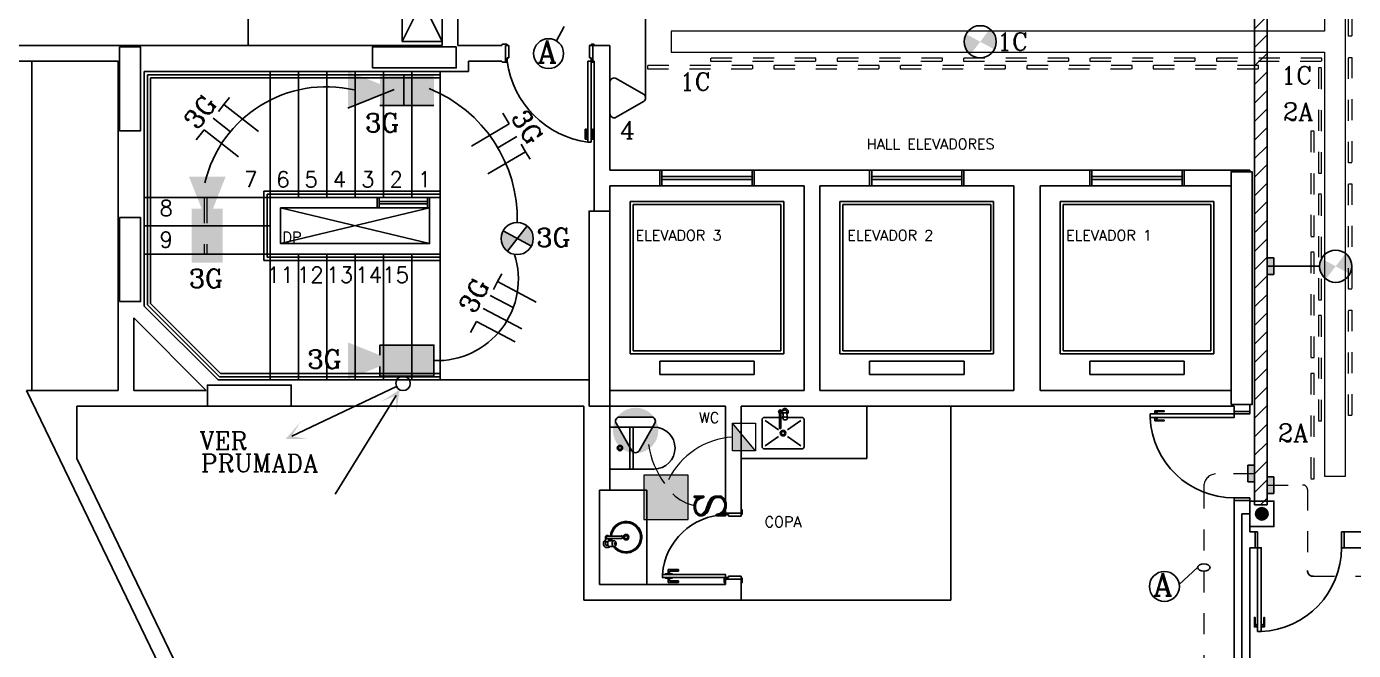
# Model space of a CAD drawing. Extents: x 544 to 914, y -40 to 56.
# Drawn here: x 550.81 to 557.14, y -7.54 to -4.57 of the extents above; entities that cross this region are included whole.
import ezdxf
from ezdxf.enums import TextEntityAlignment as Align
from ezdxf.lldxf.tags import DXFTag

# ---------------------------------------------------------------- set-up
doc = ezdxf.new("R2010")
doc.units = 0
doc.header["$LTSCALE"] = 0.5
doc.header["$MEASUREMENT"] = 0
for name, pattern in [('CONTINU', [0]), ('DASHDOT2', [0.5, 0.25, -0.125, 0, -0.125]), ('HIDDEN', [0.375, 0.25, -0.125])]:
    doc.linetypes.add(name, pattern=pattern)
doc.layers.get('0').update_dxf_attribs({"linetype": 'CONTINUOUS'})
for name, color, linetype in [('2', 1, 'CONTINUOUS'), ('3', 1, 'CONTINUOUS'), ('A-01', 1, 'CONTINUOUS'), ('A-02', 2, 'CONTINUOUS'), ('A-05', 5, 'CONTINUOUS'), ('ARQ_JANELAS2', 1, 'HIDDEN2'), ('ARQ_MARCOS', 2, 'CONTINUOUS'), ('ARQ_PORTAS', 2, 'CONTINUOUS'), ('COZINHA', 2, 'CONTINUOUS'), ('ELE-ELETROCALHA', 250, 'CONTINUOUS'), ('ELETRODUTO', 5, 'CONTINUOUS'), ('FIAÇÃO', 15, 'CONTINUOUS'), ('h2o_contador', 2, 'CONTINUOUS'), ('INTERRUPTOR', 3, 'CONTINUOUS'), ('JANELA', 1, 'CONTINUOUS'), ('LUMINO', 3, 'CONTINUOUS'), ('PORTA', 2, 'CONTINUOUS'), ('Proj', 1, 'HIDDEN'), ('REDE-ESTRUTURADA', 3, 'CONTINUOUS'), ('S4', 4, 'CONTINUOUS'), ('SAN', 2, 'CONTINUOUS'), ('SETAS', 1, 'CONTINUOUS'), ('TEXTO', 7, 'CONTINUOUS'), ('TEXTO - TOMADAS', 250, 'CONTINUOUS'), ('TOMADAS', 3, 'CONTINUOUS'), ('TUBULACAO', 5, 'CONTINUOUS'), ('Título', 3, 'CONTINUOUS')]:
    doc.layers.add(name, color=color, linetype=linetype)
doc.layers.add('ARQ-HAC', color=8, linetype='CONTINUOUS', lineweight=9)
doc.layers.add('Luminotécnico', color=142, linetype='CONTINUOUS', lineweight=0)
doc.styles.add('r80', font='romans.shx', dxfattribs={"height": 0.175})
doc.styles.add('ROMANC', font='romanc.shx')
doc.styles.add('T20', font='simplex.shx', dxfattribs={"height": 0.1})
tags = doc.linetypes.add('HIDDEN2', pattern=[0.1875, 0.125, -0.0625]).pattern_tags.tags
tags[6:7] = [DXFTag(74, 4), DXFTag(75, 0), DXFTag(340, '0'), DXFTag(46, 1.0), DXFTag(50, 0.0), DXFTag(44, 0.0), DXFTag(45, 0.0)]
tags[4:5] = [DXFTag(74, 4), DXFTag(75, 0), DXFTag(340, '0'), DXFTag(46, 1.0), DXFTag(50, 0.0), DXFTag(44, 0.0), DXFTag(45, 0.0)]

# ---------------------------------------------------------------- blocks, each defined once
blk = doc.blocks.new('A')
at = {"layer": 'TOMADAS'}
blk.add_hatch(color=256, dxfattribs=at).paths.add_polyline_path([(1807.0593, -85.114, 1), (1806.9999, -85.114, 1)])
blk.add_lwpolyline([(1806.9719, -85.1745), (1807.0873, -85.1745), (1807.0873, -85.0534), (1806.9719, -85.0534)], close=True, dxfattribs=at)
blk.add_circle((1807.0296, -85.114), 0.0297, dxfattribs=at)
blk = doc.blocks.new('T')
at = {"layer": 'TOMADAS'}
for p, q in [((-55.6492, 372.2054), (-55.6492, 372.0316)), ((-55.465, 372.138), (-55.6155, 372.2249)), ((-55.6155, 372.0122), (-55.465, 372.0991))]:
    blk.add_line(p, q, dxfattribs=at)
for centre, start, end in [((-55.6267, 372.2054), 60, 180), ((-55.4762, 372.1185), 300, 60), ((-55.6267, 372.0316), 180, 300)]:
    blk.add_arc(centre, 0.0225, start, end, dxfattribs=at)

msp = doc.modelspace()

# ---------------------------------------------------------------- hatches: boundary and pattern name
at = {"layer": 'ELE-ELETROCALHA', "ltscale": 0.06}
h = msp.add_hatch(dxfattribs=at)
h.set_pattern_fill('ANSI31', color=256, scale=0.5, style=0)
h.set_pattern_definition([(45, (-911.96701, 133.78069), (-0.0441941738, 0.0441941738), [])])
h.paths.add_polyline_path([(556.7237, -4.126), (556.6635, -4.126), (556.6635, -6.8471), (556.7237, -6.8471)])
at = {"layer": 'ELETRODUTO', "linetype": 'DASHDOT2', "ltscale": 0.06}
for points in [[(556.7237, -5.7489), (556.7555, -5.7489), (556.7555, -5.6694), (556.7237, -5.6694)], [(556.6326, -6.7375), (556.6644, -6.7375), (556.6644, -6.6581), (556.6326, -6.6581)], [(556.7237, -6.792), (556.7555, -6.792), (556.7555, -6.7126), (556.7237, -6.7126)]]:
    msp.add_hatch(color=256, dxfattribs=at).paths.add_polyline_path(points)
at = {"layer": 'LUMINO'}
h = msp.add_hatch(color=256, dxfattribs=at)
h.paths.add_polyline_path([(555.4025, -4.5778), (555.356, -4.6386), (555.4233, -4.6751, 0.124965), (555.4325, -4.6386, 0.233353)])
h.paths.add_polyline_path([(555.3094, -4.6994), (555.356, -4.6386), (555.2887, -4.6021, 0.124965), (555.2794, -4.6386, 0.233353)])
for points in [[(552.3415, -4.7794), (552.5619, -4.867), (552.3415, -4.9546)], [(552.4945, -4.8402), (552.4945, -4.7933), (552.7519, -4.7933), (552.7519, -4.9419), (552.4945, -4.9419), (552.4945, -4.8938), (552.5619, -4.867)], [(551.7589, -5.2817), (551.6714, -5.5021), (551.5838, -5.2817)], [(551.6981, -5.4347), (551.7451, -5.4347), (551.7451, -5.6921), (551.5965, -5.6921), (551.5965, -5.4347), (551.6446, -5.4347), (551.6714, -5.5021)], [(552.3415, -6.2471), (552.5619, -6.1595), (552.3415, -6.072)], [(552.4945, -6.1863), (552.4945, -6.2333), (552.7519, -6.2333), (552.7519, -6.0847), (552.4945, -6.0847), (552.4945, -6.1328), (552.5619, -6.1595)]]:
    msp.add_hatch(color=256, dxfattribs=at).paths.add_polyline_path(points)
h = msp.add_hatch(color=256, dxfattribs=at)
h.paths.add_polyline_path([(553.1955, -5.5161), (553.1489, -5.5769), (553.2162, -5.6134, 0.124965), (553.2255, -5.5769, 0.233353)])
h.paths.add_polyline_path([(553.1023, -5.6376), (553.1489, -5.5769), (553.0816, -5.5403, 0.124965), (553.0723, -5.5769, 0.233353)])
h = msp.add_hatch(color=256, dxfattribs=at)
h.paths.add_polyline_path([(557.0973, -5.6484), (557.0507, -5.7092), (557.118, -5.7457, 0.124965), (557.1273, -5.7092, 0.233353)])
h.paths.add_polyline_path([(557.0041, -5.7699), (557.0507, -5.7092), (556.9834, -5.6726, 0.124965), (556.9741, -5.7092, 0.233353)])
at = {"layer": 'Luminotécnico', "linetype": 'CONTINU'}
h = msp.add_hatch(color=3, dxfattribs=at)
h.paths.add_polyline_path([(553.6052, -6.4917, 1), (553.8217, -6.4917, 1)])
h.paths.add_polyline_path([(553.7881, -6.428, -0.57735), (553.8051, -6.4573), (553.7295, -6.5882, -0.57735), (553.6956, -6.5882), (553.6201, -6.4573, -0.57735), (553.637, -6.428)], flags=16)
at = {"layer": 'Luminotécnico'}
for points in [[(554.1745, -6.4574), (554.1745, -6.5889), (554.2846, -6.5889)], [(553.7522, -6.7046), (553.7522, -6.9166), (553.9642, -6.9166), (553.9642, -6.7046)]]:
    msp.add_hatch(color=3, dxfattribs=at).paths.add_polyline_path(points)

# ---------------------------------------------------------------- linework, layer by layer
at = {"layer": '2', "color": 6}
for points in [[(551.2536, -5.0633), (551.3536, -5.0633), (551.3536, -4.6633), (551.2536, -4.6633), (551.2536, -5.0633)], [(552.4586, -4.7633), (552.8586, -4.7633), (552.8586, -4.6633), (552.4586, -4.6633), (552.4586, -4.7633)], [(556.5524, -6.3683), (556.6524, -6.3683), (556.6524, -5.2583), (556.5524, -5.2583), (556.5524, -6.3683)], [(551.2536, -5.8773), (551.3536, -5.8773), (551.3536, -5.4773), (551.2536, -5.4773), (551.2536, -5.8773)], [(553.4911, -6.3758), (553.5911, -6.3758), (553.5911, -5.4458), (553.4911, -5.4458), (553.4911, -6.3758)], [(551.6716, -6.3758), (552.0716, -6.3758), (552.0716, -6.2758), (551.6716, -6.2758), (551.6716, -6.3758)]]:
    msp.add_lwpolyline(points, dxfattribs=at)
at = {"layer": '3', "color": 6}
for p, q in [((552.0211, -5.6008), (552.7311, -5.4308)), ((552.7311, -5.6008), (552.0211, -5.4308)), ((552.0211, -5.6008), (552.7311, -5.4308)), ((552.7311, -5.6008), (552.0211, -5.4308)), ((552.0211, -5.6008), (552.7311, -5.4308)), ((552.7311, -5.6008), (552.0211, -5.4308)), ((552.0211, -5.6008), (552.7311, -5.4308)), ((552.7311, -5.6008), (552.0211, -5.4308)), ((552.0211, -5.6008), (552.7311, -5.4308)), ((552.7311, -5.6008), (552.0211, -5.4308)), ((552.0211, -5.6008), (552.7311, -5.4308)), ((552.7311, -5.6008), (552.0211, -5.4308)), ((552.0211, -5.6008), (552.7311, -5.4308)), ((552.7311, -5.6008), (552.0211, -5.4308)), ((552.0211, -5.6008), (552.7311, -5.4308)), ((552.7311, -5.6008), (552.0211, -5.4308)), ((552.0211, -5.6008), (552.7311, -5.4308)), ((552.7311, -5.6008), (552.0211, -5.4308)), ((552.0211, -5.6008), (552.7311, -5.4308)), ((552.7311, -5.6008), (552.0211, -5.4308)), ((552.0211, -5.6008), (552.7311, -5.4308)), ((552.7311, -5.6008), (552.0211, -5.4308)), ((552.0211, -5.6008), (552.7311, -5.4308)), ((552.7311, -5.6008), (552.0211, -5.4308))]:
    msp.add_line(p, q, dxfattribs=at)
at = {"layer": 'A-01', "color": 9}
for p, q in [((551.8661, -3.0758), (551.8661, -4.6558)), ((552.0211, -5.6008), (552.7311, -5.4308)), ((552.7311, -5.6008), (552.0211, -5.4308)), ((552.7311, -5.6008), (552.0211, -5.4308)), ((552.0211, -5.6008), (552.7311, -5.4308)), ((552.0211, -5.6008), (552.7311, -5.4308)), ((552.7311, -5.6008), (552.0211, -5.4308)), ((552.7311, -5.6008), (552.0211, -5.4308)), ((552.0211, -5.6008), (552.7311, -5.4308)), ((552.0211, -5.6008), (552.7311, -5.4308)), ((552.7311, -5.6008), (552.0211, -5.4308)), ((552.7311, -5.6008), (552.0211, -5.4308)), ((552.0211, -5.6008), (552.7311, -5.4308)), ((552.0211, -5.6008), (552.7311, -5.4308)), ((552.7311, -5.6008), (552.0211, -5.4308)), ((552.7311, -5.6008), (552.0211, -5.4308)), ((552.0211, -5.6008), (552.7311, -5.4308)), ((552.0211, -5.6008), (552.7311, -5.4308)), ((552.7311, -5.6008), (552.0211, -5.4308)), ((552.7311, -5.6008), (552.0211, -5.4308)), ((552.0211, -5.6008), (552.7311, -5.4308)), ((552.0211, -5.6008), (552.7311, -5.4308)), ((552.7311, -5.6008), (552.0211, -5.4308)), ((552.7311, -5.6008), (552.0211, -5.4308)), ((552.0211, -5.6008), (552.7311, -5.4308)), ((552.0211, -5.6008), (552.7311, -5.4308)), ((552.7311, -5.6008), (552.0211, -5.4308)), ((552.7311, -5.6008), (552.0211, -5.4308)), ((552.0211, -5.6008), (552.7311, -5.4308)), ((552.0211, -5.6008), (552.7311, -5.4308)), ((552.7311, -5.6008), (552.0211, -5.4308)), ((552.7311, -5.6008), (552.0211, -5.4308)), ((552.0211, -5.6008), (552.7311, -5.4308)), ((552.0211, -5.6008), (552.7311, -5.4308)), ((552.7311, -5.6008), (552.0211, -5.4308)), ((552.7311, -5.6008), (552.0211, -5.4308)), ((552.0211, -5.6008), (552.7311, -5.4308)), ((551.9711, -5.6508), (551.3711, -5.6508)), ((551.9711, -6.2508), (551.9711, -5.6508)), ((552.1061, -6.2508), (552.1061, -5.6508)), ((552.2411, -6.2508), (552.2411, -5.6508)), ((552.3761, -6.2508), (552.3761, -5.6508)), ((552.5111, -6.2508), (552.5111, -5.6508)), ((552.6461, -6.2508), (552.6461, -5.6508)), ((552.7811, -6.2508), (552.7811, -5.6508)), ((555.2161, -7.3008), (555.2161, -6.3758)), ((554.2161, -7.3008), (555.2161, -7.3008))]:
    msp.add_line(p, q, dxfattribs=at)
at = {"layer": 'A-02', "color": 9}
for p, q in [((550.8347, -6.3008), (550.8347, -4.7308)), ((551.3861, -4.7958), (551.3861, -5.7557)), ((551.3861, -4.7958), (552.7811, -4.7958)), ((551.9711, -4.7808), (551.9711, -5.3808)), ((552.1061, -4.7808), (552.1061, -5.3808)), ((552.2411, -4.7808), (552.2411, -5.3808)), ((552.3761, -4.7808), (552.3761, -5.3808)), ((552.5111, -4.7808), (552.5111, -5.3808)), ((552.6461, -4.7808), (552.6461, -5.3808)), ((552.7811, -4.7808), (552.7811, -5.3808)), ((551.4011, -4.8108), (551.4011, -5.7489)), ((551.4011, -4.8108), (552.7811, -4.8108)), ((551.9411, -5.5034), (551.9411, -5.3508)), ((551.9411, -5.3508), (552.7811, -5.3508)), ((551.9561, -5.4966), (551.9561, -5.3658)), ((551.9561, -5.3658), (552.7811, -5.3658)), ((551.9711, -5.3808), (551.3711, -5.3808)), ((552.0211, -5.6008), (552.7311, -5.4308)), ((552.7311, -5.6008), (552.0211, -5.4308)), ((552.7311, -5.6008), (552.0211, -5.4308)), ((552.0211, -5.6008), (552.7311, -5.4308)), ((553.6874, -5.4008), (554.4199, -5.4008)), ((553.6874, -6.1263), (553.6874, -5.4008)), ((553.7012, -5.4147), (554.406, -5.4147)), ((553.7012, -6.1125), (553.7012, -5.4147)), ((554.406, -6.1125), (554.406, -5.4147)), ((554.4199, -6.1263), (554.4199, -5.4008)), ((554.6874, -5.4008), (555.4199, -5.4008)), ((554.6874, -6.1263), (554.6874, -5.4008)), ((554.7012, -5.4147), (555.406, -5.4147)), ((554.7012, -6.1125), (554.7012, -5.4147)), ((555.406, -6.1125), (555.406, -5.4147)), ((555.4199, -6.1263), (555.4199, -5.4008)), ((555.7374, -5.4008), (556.4699, -5.4008)), ((555.7374, -6.1263), (555.7374, -5.4008)), ((555.7512, -5.4147), (556.456, -5.4147)), ((555.7512, -6.1125), (555.7512, -5.4147)), ((556.456, -6.1125), (556.456, -5.4147)), ((556.4699, -6.1263), (556.4699, -5.4008)), ((551.9411, -5.6808), (551.9411, -5.5034)), ((551.9561, -5.6658), (551.9561, -5.4966)), ((551.9711, -5.5158), (551.3711, -5.5158)), ((552.7811, -5.6808), (551.9411, -5.6808)), ((552.7811, -5.6658), (551.9561, -5.6658)), ((551.3861, -5.7557), (551.3861, -5.8931)), ((551.4011, -5.7489), (551.4011, -5.8869)), ((551.3861, -5.8931), (551.7288, -6.2358)), ((551.4011, -5.8869), (551.735, -6.2208)), ((553.6874, -6.1263), (554.4199, -6.1263)), ((553.7012, -6.1125), (554.406, -6.1125)), ((554.6874, -6.1263), (555.4199, -6.1263)), ((554.7012, -6.1125), (555.406, -6.1125)), ((555.7374, -6.1263), (556.4699, -6.1263)), ((555.7512, -6.1125), (556.456, -6.1125)), ((553.8284, -6.161), (554.2789, -6.161)), ((553.8284, -6.161), (553.8284, -6.2258)), ((554.2789, -6.161), (554.2789, -6.2258)), ((554.8284, -6.161), (555.2789, -6.161)), ((554.8284, -6.161), (554.8284, -6.2258)), ((555.2789, -6.161), (555.2789, -6.2258)), ((555.8784, -6.161), (556.3289, -6.161)), ((555.8784, -6.161), (555.8784, -6.2258)), ((556.3289, -6.161), (556.3289, -6.2258)), ((551.7288, -6.2358), (552.7811, -6.2358)), ((551.735, -6.2208), (552.7811, -6.2208)), ((553.8284, -6.2258), (554.2789, -6.2258)), ((554.8284, -6.2258), (555.2789, -6.2258)), ((555.8784, -6.2258), (556.3289, -6.2258))]:
    msp.add_line(p, q, dxfattribs=at)
at = {"layer": 'A-05', "color": 4}
for p, q in [((552.7911, -3.8158), (552.7911, -4.6558)), ((552.8661, -3.8158), (552.8661, -4.6558)), ((550.0999, -4.6558), (552.7911, -4.6558)), ((553.0761, -4.6558), (552.8661, -4.6558)), ((553.0761, -4.6558), (552.8661, -4.6558)), ((553.0936, -4.7308), (553.0936, -4.6558)), ((553.4911, -4.6558), (553.5911, -4.6558)), ((553.5086, -4.7308), (553.5086, -4.6558)), ((553.5911, -5.2508), (553.5911, -4.6558)), ((550.0528, -4.7308), (551.2461, -4.7308)), ((551.2461, -4.7308), (551.2461, -6.3008)), ((552.9161, -4.7308), (553.0761, -4.7308)), ((552.9161, -4.7308), (552.9161, -4.7808)), ((553.5161, -4.7308), (553.4911, -4.7308)), ((553.5161, -5.4458), (553.5161, -4.7308)), ((551.3711, -4.7808), (552.9161, -4.7808)), ((551.3711, -4.7808), (551.3711, -5.8993)), ((553.5911, -5.2508), (553.8286, -5.2508)), ((553.8286, -5.3258), (553.8286, -5.2508)), ((554.2786, -5.3258), (554.2786, -5.2508)), ((554.2786, -5.2508), (554.8286, -5.2508)), ((554.8286, -5.3258), (554.8286, -5.2508)), ((555.2786, -5.3258), (555.2786, -5.2508)), ((555.2786, -5.2508), (555.8786, -5.2508)), ((555.8786, -5.3258), (555.8786, -5.2508)), ((556.3286, -5.3258), (556.3286, -5.2508)), ((556.3286, -5.2508), (556.6411, -5.2508)), ((556.6411, -5.2508), (556.6411, -5.2583)), ((553.5911, -5.3258), (553.8286, -5.3258)), ((553.5911, -6.3008), (553.5911, -5.3258)), ((554.2786, -5.3258), (554.5161, -5.3258)), ((554.5161, -5.3258), (554.5161, -6.3008)), ((554.5911, -5.3258), (554.8286, -5.3258)), ((554.5911, -6.3008), (554.5911, -5.3258)), ((555.2786, -5.3258), (555.5161, -5.3258)), ((555.5161, -5.3258), (555.5161, -6.3008)), ((555.6411, -5.3258), (555.8786, -5.3258)), ((555.6411, -6.3008), (555.6411, -5.3258)), ((556.3286, -5.3258), (556.5524, -5.3258)), ((551.3711, -5.8993), (551.7226, -6.2508)), ((551.3211, -5.9554), (551.6665, -6.3008)), ((551.3211, -5.9554), (551.3211, -6.3008)), ((551.7226, -6.2508), (553.4911, -6.2508)), ((551.4666, -7.6633), (550.8097, -6.3008)), ((550.8097, -6.3008), (551.2461, -6.3008)), ((551.3211, -6.3008), (551.6665, -6.3008)), ((553.5911, -6.3008), (554.5161, -6.3008)), ((554.5911, -6.3008), (555.5161, -6.3008)), ((555.6411, -6.3008), (556.5524, -6.3008)), ((551.0496, -6.3758), (551.0496, -6.6258)), ((551.0496, -6.3758), (553.4661, -6.3758)), ((553.4661, -7.3008), (553.4661, -6.3758)), ((553.5911, -6.3758), (554.1411, -6.3758)), ((553.5911, -6.7758), (553.5911, -6.3758)), ((554.1411, -6.8858), (554.1411, -6.3758)), ((554.2161, -6.8858), (554.2161, -6.3758)), ((554.2161, -6.3758), (556.5661, -6.3758)), ((556.5661, -6.4008), (556.5661, -6.3758)), ((556.6411, -6.3683), (556.6411, -6.4008)), ((556.5661, -6.4008), (556.6411, -6.4008)), ((551.5341, -7.6307), (551.0496, -6.6258)), ((553.5911, -6.7758), (553.5411, -6.7758)), ((553.5411, -6.7758), (553.5411, -7.2258)), ((556.5661, -6.8258), (556.6411, -6.8258)), ((556.5661, -8.9508), (556.5661, -6.8258)), ((556.6411, -6.8258), (556.6411, -6.9758)), ((554.1411, -6.8858), (554.2161, -6.8858)), ((556.6661, -6.9758), (556.6411, -6.9758)), ((556.6661, -7.0508), (556.6661, -6.9758)), ((557.3911, -6.9758), (557.0911, -6.9758)), ((557.0911, -7.0508), (557.0911, -6.9758)), ((556.6661, -7.0508), (556.6411, -7.0508)), ((556.6411, -8.9508), (556.6411, -7.0508)), ((558.3911, -7.0508), (557.0911, -7.0508)), ((554.1411, -7.2008), (554.2161, -7.2008)), ((554.1411, -7.2258), (554.1411, -7.2008)), ((554.2161, -7.3008), (554.2161, -7.2008)), ((553.5411, -7.2258), (554.1411, -7.2258)), ((553.4661, -7.3008), (554.2161, -7.3008))]:
    msp.add_line(p, q, dxfattribs=at)
for points in [[(551.9711, -5.3808), (552.7811, -5.3808), (552.7811, -5.6508), (551.9711, -5.6508)], [(552.0211, -5.4308), (552.7311, -5.4308), (552.7311, -5.6008), (552.0211, -5.6008)]]:
    msp.add_lwpolyline(points, close=True, dxfattribs=at)
at = {"layer": 'ARQ-HAC', "linetype": 'HIDDEN'}
for p, q in [((551.6564, -5.3783), (551.6564, -5.6483)), ((551.6689, -5.3783), (551.6689, -5.6483)), ((551.6689, -5.3783), (551.6689, -5.6483))]:
    msp.add_line(p, q, dxfattribs=at)
at = {"layer": 'ARQ_JANELAS2', "ltscale": 0.05}
for p, q in [((552.4811, -5.3808), (552.4811, -5.4308)), ((552.4911, -5.4308), (552.4911, -5.3808)), ((552.7211, -5.4008), (552.4911, -5.4008)), ((552.7211, -5.4108), (552.4911, -5.4108)), ((552.7211, -5.4308), (552.7211, -5.3808)), ((552.7311, -5.4308), (552.7311, -5.3808))]:
    msp.add_line(p, q, dxfattribs=at)
at = {"layer": 'ARQ_MARCOS'}
for p, q in [((556.5661, -6.4008), (556.5661, -6.4133)), ((556.5661, -6.4133), (556.6411, -6.4133)), ((556.6411, -6.4133), (556.6411, -6.4008)), ((556.5661, -6.8133), (556.6411, -6.8133)), ((556.5661, -6.8258), (556.5661, -6.8133)), ((556.6411, -6.8133), (556.6411, -6.8258)), ((556.6786, -6.9758), (556.6661, -6.9758)), ((556.6786, -7.0508), (556.6786, -6.9758)), ((557.0786, -6.9758), (557.0911, -6.9758)), ((557.0786, -7.0508), (557.0786, -6.9758)), ((556.6661, -7.0508), (556.6786, -7.0508)), ((557.0911, -7.0508), (557.0786, -7.0508))]:
    msp.add_line(p, q, dxfattribs=at)
at = {"layer": 'ARQ_PORTAS', "color": 9}
for points in [[(556.1661, -6.4133), (556.1661, -6.4308), (556.5661, -6.4308), (556.5661, -6.4133)], [(556.6786, -7.4508), (556.6961, -7.4508), (556.6961, -7.0508), (556.6786, -7.0508)]]:
    msp.add_lwpolyline(points, close=True, dxfattribs=at)
for points in [[(556.2024, -6.4133), (556.2024, -6.4118), (556.1986, -6.4118), (556.1986, -6.4008), (556.2336, -6.4008), (556.2336, -6.3983), (556.1886, -6.3983), (556.1886, -6.4118), (556.1849, -6.4118), (556.1849, -6.4133)], [(556.2024, -6.4308), (556.2024, -6.4323), (556.1986, -6.4323), (556.1986, -6.4433), (556.2336, -6.4433), (556.2336, -6.4458), (556.1886, -6.4458), (556.1886, -6.4323), (556.1849, -6.4323), (556.1849, -6.4308)], [(556.1986, -6.4008), (556.1886, -6.4008)], [(556.1986, -6.4118), (556.1886, -6.4118)], [(556.1986, -6.4323), (556.1886, -6.4323)], [(556.1986, -6.4433), (556.1886, -6.4433)], [(556.6786, -7.4145), (556.6771, -7.4145), (556.6771, -7.4183), (556.6661, -7.4183), (556.6661, -7.3833), (556.6636, -7.3833), (556.6636, -7.4283), (556.6771, -7.4283), (556.6771, -7.432), (556.6786, -7.432)], [(556.6961, -7.4145), (556.6976, -7.4145), (556.6976, -7.4183), (556.7086, -7.4183), (556.7086, -7.3833), (556.7111, -7.3833), (556.7111, -7.4283), (556.6976, -7.4283), (556.6976, -7.432), (556.6961, -7.432)], [(556.6661, -7.4183), (556.6661, -7.4283)], [(556.6771, -7.4183), (556.6771, -7.4283)], [(556.6976, -7.4183), (556.6976, -7.4283)], [(556.7086, -7.4183), (556.7086, -7.4283)]]:
    msp.add_lwpolyline(points, dxfattribs=at)
for centre, start, end in [((556.5664, -6.4126), 182.60416, 269.95817), ((556.6779, -7.0505), 272.60416, 359.95817)]:
    msp.add_arc(centre, 0.4007, start, end, dxfattribs=at)
at = {"layer": 'COZINHA', "color": 9}
for p, q in [((554.2161, -6.3758), (554.2161, -6.6258)), ((554.8161, -6.3758), (554.2161, -6.3758)), ((554.8161, -6.6258), (554.8161, -6.3758)), ((554.3161, -6.4799), (554.3161, -6.4399)), ((554.4004, -6.4299), (554.3261, -6.4299)), ((554.3311, -6.4449), (554.3948, -6.4884)), ((554.4, -6.4745), (554.4, -6.4017)), ((554.4157, -6.4299), (554.4047, -6.4299)), ((554.4051, -6.4745), (554.4051, -6.4017)), ((554.4193, -6.3972), (554.4084, -6.3972)), ((554.4147, -6.4057), (554.4088, -6.4057)), ((554.4153, -6.4346), (554.4174, -6.411)), ((554.4259, -6.3937), (554.4259, -6.3937)), ((554.4331, -6.4054), (554.4331, -6.4091)), ((554.4366, -6.4346), (554.4344, -6.411)), ((554.5061, -6.4299), (554.4361, -6.4299)), ((554.5011, -6.4449), (554.4375, -6.4884)), ((554.5161, -6.4799), (554.5161, -6.4399)), ((554.3161, -6.5699), (554.3161, -6.4799)), ((554.4, -6.4801), (554.4, -6.4745)), ((554.4051, -6.4801), (554.4051, -6.4745)), ((554.5161, -6.5699), (554.5161, -6.4799)), ((554.3948, -6.5214), (554.3311, -6.5649)), ((554.4375, -6.5214), (554.5011, -6.5649)), ((554.2161, -6.6258), (554.8161, -6.6258)), ((554.5061, -6.5799), (554.3261, -6.5799))]:
    msp.add_line(p, q, dxfattribs=at)
msp.add_lwpolyline([(554.4366, -6.4346), (554.4358, -6.4372), (554.4334, -6.4397), (554.4302, -6.4413), (554.4259, -6.4418), (554.4217, -6.4413), (554.4184, -6.4397), (554.416, -6.4372), (554.4153, -6.4346), (554.416, -6.432), (554.4184, -6.4295), (554.4217, -6.4279), (554.4259, -6.4273), (554.4302, -6.4279), (554.4334, -6.4295), (554.4358, -6.432)], close=True, dxfattribs=at)
msp.add_lwpolyline([(554.4174, -6.411), (554.4179, -6.4097), (554.4199, -6.4082), (554.4225, -6.4074), (554.4259, -6.4071), (554.4294, -6.4074), (554.4319, -6.4082), (554.4339, -6.4097), (554.4344, -6.411)], dxfattribs=at)
for radius in [0.0133, 0.00813]:
    msp.add_circle((554.4161, -6.5049), radius, dxfattribs=at)
for centre, radius, start, end in [((554.4259, -6.4017), 0.0148, 306.17047, 162.25677), ((554.3261, -6.4399), 0.01, 90, 180), ((554.4025, -6.4017), 0.0074, 290.16101, 249.83899), ((554.4025, -6.4017), 0.00255, 0.00373, 179.99627), ((554.4259, -6.4017), 0.0148, 195.53733, 233.99874), ((554.4147, -6.4099), 0.00425, 12.82848, 90), ((554.4259, -6.4017), 0.00804, 332.73673, 145.73755), ((554.5061, -6.4399), 0.01, 0, 90), ((554.4025, -6.4801), 0.00376, 132.65589, 47.34411), ((554.4025, -6.4801), 0.00255, 179.99352, 0.00648), ((554.3261, -6.5699), 0.01, 180, 270), ((554.5061, -6.5699), 0.01, 270, 0)]:
    msp.add_arc(centre, radius, start, end, dxfattribs=at)
at = {"layer": 'ELE-ELETROCALHA', "ltscale": 0.06}
for p, q in [((556.7237, -2.2843), (556.7237, -6.8471)), ((556.6635, -4.126), (556.6635, -6.8471)), ((556.6635, -6.8471), (556.7237, -6.8471))]:
    msp.add_line(p, q, dxfattribs=at)
at = {"layer": 'ELE-ELETROCALHA', "color": 5, "linetype": 'CONTINU'}
for p, q in [((553.7611, -4.9062), (553.7611, -4.0977)), ((556.9741, -5.7092), (556.7237, -5.7092)), ((556.9165, -7.1588), (556.9165, -7.1641))]:
    msp.add_line(p, q, dxfattribs=at)
msp.add_arc((556.9425, -7.1609), 0.0263, 187.024, 275.00504, dxfattribs=at)
at = {"layer": 'ELETRODUTO', "linetype": 'DASHDOT2', "ltscale": 0.06}
for points in [[(556.7555, -5.6694), (556.7555, -5.7489), (556.7237, -5.7489), (556.7237, -5.6694)], [(556.6644, -6.6581), (556.6644, -6.7375), (556.6326, -6.7375), (556.6326, -6.6581)], [(556.7555, -6.7126), (556.7555, -6.792), (556.7237, -6.792), (556.7237, -6.7126)]]:
    msp.add_lwpolyline(points, close=True, dxfattribs=at)
at = {"layer": 'FIAÇÃO'}
for p, q in [((551.7767, -4.9043), (551.7507, -4.9376)), ((551.7246, -4.971), (551.7507, -4.9376)), ((551.9151, -5.0662), (551.7507, -4.9376)), ((553.0797, -4.9786), (553.1105, -5.0306)), ((551.6189, -5.1063), (551.6561, -5.0586)), ((551.8206, -5.1872), (551.6561, -5.0586)), ((551.7816, -5.0675), (551.6994, -5.0032)), ((552.9308, -5.1369), (553.1105, -5.0306)), ((553.0565, -5.1443), (553.1463, -5.0911)), ((553.0091, -5.2691), (553.1887, -5.1628)), ((553.1672, -5.1264), (553.1887, -5.1628)), ((553.2103, -5.1992), (553.1887, -5.1628)), ((553.075, -5.7444), (553.0552, -5.7818)), ((553.0353, -5.8191), (553.0552, -5.7818)), ((553.2395, -5.8798), (553.0552, -5.7818)), ((553.1299, -5.9062), (553.0201, -5.8478)), ((553.1714, -6.0079), (552.9871, -5.9099)), ((552.9257, -6.0253), (552.954, -5.9719)), ((553.1383, -6.07), (552.954, -5.9719))]:
    msp.add_line(p, q, dxfattribs=at)
at = {"layer": 'JANELA', "color": 9}
for p, q in [((553.8286, -5.2508), (553.8386, -5.2508)), ((553.8386, -5.2508), (553.8386, -5.3258)), ((553.8386, -5.2508), (554.2686, -5.2508)), ((553.8386, -5.2808), (554.2686, -5.2808)), ((553.8386, -5.2958), (554.2686, -5.2958)), ((554.2686, -5.2508), (554.2686, -5.3258)), ((554.2786, -5.2508), (554.2686, -5.2508)), ((554.8286, -5.2508), (554.8386, -5.2508)), ((554.8386, -5.2508), (554.8386, -5.3258)), ((554.8386, -5.2508), (555.2686, -5.2508)), ((554.8386, -5.2808), (555.2686, -5.2808)), ((554.8386, -5.2958), (555.2686, -5.2958)), ((555.2686, -5.2508), (555.2686, -5.3258)), ((555.2786, -5.2508), (555.2686, -5.2508)), ((555.8786, -5.2508), (555.8886, -5.2508)), ((555.8886, -5.2508), (555.8886, -5.3258)), ((555.8886, -5.2508), (556.3186, -5.2508)), ((555.8886, -5.2808), (556.3186, -5.2808)), ((555.8886, -5.2958), (556.3186, -5.2958)), ((556.3186, -5.2508), (556.3186, -5.3258)), ((556.3286, -5.2508), (556.3186, -5.2508)), ((553.8386, -5.3258), (553.8286, -5.3258)), ((553.8386, -5.3258), (554.2686, -5.3258)), ((554.2686, -5.3258), (554.2786, -5.3258)), ((554.8386, -5.3258), (554.8286, -5.3258)), ((554.8386, -5.3258), (555.2686, -5.3258)), ((555.2686, -5.3258), (555.2786, -5.3258)), ((555.8886, -5.3258), (555.8786, -5.3258)), ((555.8886, -5.3258), (556.3186, -5.3258)), ((556.3186, -5.3258), (556.3286, -5.3258))]:
    msp.add_line(p, q, dxfattribs=at)
at = {"layer": 'LUMINO'}
for p, q in [((552.6076, -4.7933), (552.6076, -4.9419)), ((552.6076, -4.7933), (552.6076, -4.9419)), ((552.5619, -4.867), (552.3415, -4.9546)), ((552.7519, -4.9419), (552.4945, -4.9419)), ((553.0816, -5.5403), (553.2162, -5.6134)), ((553.1955, -5.5161), (553.1023, -5.6376))]:
    msp.add_line(p, q, dxfattribs=at)
msp.add_lwpolyline([(552.4945, -6.1863), (552.4945, -6.2333), (552.7519, -6.2333), (552.7519, -6.0847), (552.4945, -6.0847), (552.4945, -6.1328)], dxfattribs=at)
for centre in [(555.356, -4.6386), (553.1489, -5.5769), (557.0507, -5.7092)]:
    msp.add_circle(centre, 0.0766, dxfattribs=at)
at = {"layer": 'Luminotécnico', "color": 3}
msp.add_line((554.2846, -6.5889), (554.1745, -6.4574), dxfattribs=at)
at = {"layer": 'Luminotécnico', "color": 3, "linetype": 'CONTINU', "ltscale": 0.05}
msp.add_lwpolyline([(553.8833, -4.588), (553.8833, -4.6884), (556.9975, -4.6884), (556.9975, -6.7101), (557.0979, -6.7101), (557.0979, 0.1972), (556.9975, 0.1972), (556.9975, -4.588)], close=True, dxfattribs=at)
at = {"layer": 'Luminotécnico', "color": 9, "linetype": 'HIDDEN', "ltscale": 0.05}
for points in [[(557.1122, -4.6126), (557.1122, -4.1103), (557.1273, -4.1103), (557.1273, -4.6126)], [(554.0708, -4.7317), (554.5731, -4.7317), (554.5731, -4.7166), (554.0708, -4.7166)], [(554.6736, -4.7317), (555.1758, -4.7317), (555.1758, -4.7166), (554.6736, -4.7166)], [(555.2763, -4.7317), (555.7786, -4.7317), (555.7786, -4.7166), (555.2763, -4.7166)], [(555.879, -4.7317), (556.3813, -4.7317), (556.3813, -4.7166), (555.879, -4.7166)], [(556.4818, -4.7317), (556.9841, -4.7317), (556.9841, -4.7166), (556.4818, -4.7166)], [(557.1122, -5.2153), (557.1122, -4.713), (557.1273, -4.713), (557.1273, -5.2153)], [(557.1122, -5.2153), (557.1122, -4.713), (557.1273, -4.713), (557.1273, -5.2153)], [(553.7695, -4.7671), (554.2717, -4.7671), (554.2717, -4.752), (553.7695, -4.752)], [(554.3722, -4.7671), (554.8745, -4.7671), (554.8745, -4.752), (554.3722, -4.752)], [(554.9749, -4.7671), (555.4772, -4.7671), (555.4772, -4.752), (554.9749, -4.752)], [(555.5777, -4.7671), (556.08, -4.7671), (556.08, -4.752), (555.5777, -4.752)], [(556.1804, -4.7671), (556.6827, -4.7671), (556.6827, -4.752), (556.1804, -4.752)], [(556.9832, -5.2655), (556.9832, -4.7632), (556.9681, -4.7632), (556.9681, -5.2655)], [(556.9478, -5.5669), (556.9478, -5.0646), (556.9327, -5.0646), (556.9327, -5.5669)], [(556.9832, -5.8683), (556.9832, -5.366), (556.9681, -5.366), (556.9681, -5.8683)], [(557.1122, -5.818), (557.1122, -5.3158), (557.1273, -5.3158), (557.1273, -5.818)], [(556.9478, -6.1445), (556.9478, -5.6422), (556.9327, -5.6422), (556.9327, -6.1445)], [(556.9832, -6.4459), (556.9832, -5.9436), (556.9681, -5.9436), (556.9681, -6.4459)], [(557.1122, -6.4208), (557.1122, -5.9185), (557.1273, -5.9185), (557.1273, -6.4208)], [(556.9478, -6.7221), (556.9478, -6.2199), (556.9327, -6.2199), (556.9327, -6.7221)]]:
    msp.add_lwpolyline(points, close=True, dxfattribs=at)
at = {"layer": 'Luminotécnico', "color": 3}
for points in [[(554.2846, -6.4574), (554.2846, -6.5889), (554.1745, -6.5889), (554.1745, -6.4574)], [(553.9642, -6.9166), (553.9642, -6.7046), (553.7522, -6.7046), (553.7522, -6.9166)]]:
    msp.add_lwpolyline(points, close=True, dxfattribs=at)
at = {"layer": 'Luminotécnico', "color": 5, "linetype": 'CONTINU'}
for centre, radius, start, end in [((554.1837, -6.4986), 0.4135, 188.43521, 216.58329), ((554.1989, -6.8886), 0.3663, 93.82196, 153.7906), ((554.0455, -6.6294), 0.2267, 226.78026, 257.20841)]:
    msp.add_arc(centre, radius, start, end, dxfattribs=at)
at = {"layer": 'PORTA', "color": 9}
for p, q in [((553.0761, -4.6558), (553.0761, -4.6533)), ((553.0761, -4.6558), (553.0761, -4.6558)), ((553.0786, -4.6508), (553.0986, -4.6508)), ((553.0936, -4.6558), (553.1086, -4.6558)), ((553.1011, -4.6558), (553.1011, -4.6533)), ((553.1086, -4.7158), (553.1086, -4.6558)), ((553.4936, -4.7158), (553.4936, -4.6558)), ((553.5086, -4.6558), (553.4936, -4.6558)), ((553.5011, -4.6558), (553.5011, -4.6533)), ((553.5136, -4.6508), (553.5036, -4.6508)), ((553.5161, -4.6558), (553.5161, -4.6533)), ((553.5261, -4.6558), (553.5261, -4.6558)), ((553.0761, -4.7333), (553.0761, -4.7308)), ((553.0786, -4.7358), (553.0986, -4.7358)), ((553.0936, -4.7308), (553.1011, -4.7308)), ((553.1011, -4.7308), (553.1011, -4.7158)), ((553.1086, -4.7158), (553.1011, -4.7158)), ((553.1011, -4.7158), (553.1086, -4.7158)), ((553.1011, -4.7333), (553.1011, -4.7308)), ((553.4861, -4.7308), (553.5011, -4.7308)), ((553.4861, -5.1178), (553.4861, -4.7308)), ((553.5011, -4.7158), (553.4936, -4.7158)), ((553.4936, -4.7158), (553.5011, -4.7158)), ((553.5011, -4.7308), (553.5011, -4.7158)), ((553.5011, -4.7308), (553.5011, -5.1178)), ((553.5086, -4.7308), (553.5011, -4.7308)), ((553.5161, -4.7358), (553.5036, -4.7358)), ((553.4799, -5.0548), (553.4729, -5.0548)), ((553.4729, -5.0548), (553.4729, -5.1038)), ((553.4799, -5.0618), (553.4799, -5.0548)), ((553.5074, -5.0618), (553.5074, -5.0548)), ((553.5074, -5.0548), (553.5144, -5.0548)), ((553.5144, -5.0548), (553.5144, -5.1038)), ((553.4729, -5.1038), (553.4861, -5.1038)), ((553.4799, -5.0968), (553.4799, -5.0618)), ((553.4799, -5.0618), (553.4799, -5.0618)), ((553.4861, -5.0968), (553.4799, -5.0968)), ((553.5011, -5.1178), (553.4861, -5.1178)), ((553.5011, -5.0968), (553.5074, -5.0968)), ((553.5144, -5.1038), (553.5011, -5.1038)), ((553.5074, -5.0968), (553.5074, -5.0618)), ((553.5074, -5.0618), (553.5074, -5.0618)), ((554.1361, -6.8708), (554.1361, -6.8908)), ((554.1386, -6.8683), (554.1411, -6.8683)), ((554.1386, -6.8933), (554.1411, -6.8933)), ((554.1411, -6.8858), (554.1411, -6.8933)), ((554.1411, -6.8933), (554.1561, -6.8933)), ((554.1561, -6.9008), (554.1561, -6.8933)), ((554.1561, -6.8933), (554.1561, -6.9008)), ((554.2161, -6.8683), (554.2161, -6.8683)), ((554.2161, -6.8683), (554.2186, -6.8683)), ((554.2161, -6.8858), (554.2161, -6.9008)), ((554.2161, -6.8933), (554.2186, -6.8933)), ((554.2211, -6.8708), (554.2211, -6.8908)), ((554.1561, -6.9008), (554.2161, -6.9008)), ((553.8541, -7.1748), (553.8541, -7.1783)), ((553.8541, -7.1748), (553.8891, -7.1748)), ((553.8541, -7.1968), (553.8541, -7.1933)), ((553.8541, -7.1968), (553.8891, -7.1968)), ((553.8681, -7.1553), (553.8681, -7.1748)), ((553.9171, -7.1553), (553.8681, -7.1553)), ((553.8681, -7.2163), (553.8681, -7.1968)), ((553.8751, -7.1623), (553.9101, -7.1623)), ((553.8751, -7.1748), (553.8751, -7.1623)), ((553.8751, -7.1968), (553.8751, -7.2093)), ((553.8751, -7.2093), (553.9101, -7.2093)), ((553.8891, -7.1748), (553.8891, -7.1783)), ((553.8891, -7.1968), (553.8891, -7.1933)), ((553.9101, -7.1623), (553.9171, -7.1623)), ((553.9101, -7.1623), (553.9101, -7.1623)), ((553.9101, -7.2093), (553.9101, -7.2093)), ((553.9101, -7.2093), (553.9171, -7.2093)), ((553.9171, -7.1623), (553.9171, -7.1553)), ((553.9171, -7.2093), (553.9171, -7.2163)), ((554.1361, -7.2158), (554.1361, -7.1958)), ((554.1411, -7.2008), (554.1411, -7.1933)), ((554.1411, -7.1933), (554.1561, -7.1933)), ((554.1561, -7.1858), (554.2161, -7.1858)), ((554.1561, -7.1933), (554.1561, -7.1858)), ((554.1561, -7.1858), (554.1561, -7.1933)), ((554.2161, -7.2008), (554.2161, -7.1858)), ((554.2161, -7.1933), (554.2186, -7.1933)), ((554.2211, -7.2158), (554.2211, -7.1958)), ((553.9171, -7.2163), (553.8681, -7.2163)), ((554.1386, -7.2183), (554.1411, -7.2183)), ((554.2161, -7.2183), (554.2186, -7.2183)), ((554.2161, -7.2183), (554.2161, -7.2183))]:
    msp.add_line(p, q, dxfattribs=at)
msp.add_lwpolyline([(554.1411, -7.1933), (553.8411, -7.1933), (553.8411, -7.1783), (554.1411, -7.1783)], close=True, dxfattribs=at)
for centre, radius, start, end in [((553.0786, -4.6533), 0.0025, 90, 180), ((553.0986, -4.6533), 0.0025, 0, 90), ((553.5036, -4.6533), 0.0025, 90, 180), ((553.5136, -4.6533), 0.0025, 0, 90), ((553.0786, -4.7333), 0.0025, 180, 270), ((553.0986, -4.7333), 0.0025, 270, 0), ((553.5476, -4.6717), 0.4504, 187.54236, 262.15658), ((553.5036, -4.7333), 0.0025, 180, 270), ((554.1487, -7.2017), 0.3085, 91.40844, 175.65396), ((554.1386, -6.8708), 0.0025, 90, 180), ((554.1386, -6.8908), 0.0025, 180, 270), ((554.2186, -6.8708), 0.0025, 0, 90), ((554.2186, -6.8908), 0.0025, 270, 0), ((554.1386, -7.1958), 0.0025, 90, 180), ((554.2186, -7.1958), 0.0025, 0, 90), ((554.1386, -7.2158), 0.0025, 180, 270), ((554.2186, -7.2158), 0.0025, 270, 0)]:
    msp.add_arc(centre, radius, start, end, dxfattribs=at)
at = {"layer": 'REDE-ESTRUTURADA'}
for p, q in [((552.7911, -4.6368), (552.6009, -4.2525)), ((552.7911, -4.2525), (552.6011, -4.6369))]:
    msp.add_line(p, q, dxfattribs=at)
msp.add_lwpolyline([(552.6009, -4.2525), (552.7911, -4.2525), (552.7911, -4.6368), (552.6009, -4.6368)], close=True, dxfattribs=at)
at = {"layer": 'S4'}
msp.add_circle((552.6047, -6.2676), 0.0343, dxfattribs=at)
at = {"layer": 'SAN', "color": 9}
for p, q in [((553.5911, -6.4808), (553.5911, -6.6708)), ((553.5961, -6.4758), (553.8011, -6.4758)), ((553.6861, -6.4808), (553.6861, -6.6708)), ((553.7024, -6.4758), (553.7024, -6.6758)), ((553.5961, -6.6758), (553.8011, -6.6758)), ((553.7661, -6.7758), (553.5911, -6.7758)), ((553.7661, -6.7758), (553.7661, -7.2258)), ((553.5705, -7.0008), (553.5705, -7.025)), ((553.5788, -6.9952), (553.6455, -6.9952)), ((553.5788, -7.0063), (553.6455, -7.0063)), ((553.5851, -7.0063), (553.5851, -7.0191)), ((553.5897, -7.0174), (553.6106, -7.0174)), ((553.5788, -7.0216), (553.5827, -7.0216)), ((553.5788, -7.0411), (553.5827, -7.0411)), ((553.5897, -7.0452), (553.6106, -7.0452))]:
    msp.add_line(p, q, dxfattribs=at)
for centre, radius in [((553.6386, -6.5758), 0.0125), ((553.6386, -6.5758), 0.0075), ((553.6677, -7.0008), 0.0133), ((553.6677, -7.0008), 0.00778)]:
    msp.add_circle(centre, radius, dxfattribs=at)
for centre, radius, start, end in [((553.5961, -6.4808), 0.005, 90, 180), ((553.6811, -6.4808), 0.005, 0, 90), ((553.8011, -6.5758), 0.1, 270, 90), ((553.5961, -6.6708), 0.005, 180, 270), ((553.6811, -6.6708), 0.005, 270, 0), ((553.6677, -7.0008), 0.075, 216.3412, 175.75198), ((553.6677, -7.0008), 0.0694, 219.00735, 175.41143), ((553.5788, -7.0313), 0.0194, 115.37693, 314.41531), ((553.5788, -7.0008), 0.00833, 41.81031, 318.18969), ((553.5788, -7.0008), 0.00556, 89.99979, 269.99979), ((553.5947, -7.0299), 0.0146, 144.73561, 163.67505), ((553.5916, -7.0278), 0.0109, 120.36119, 144.73561), ((553.5788, -7.0313), 0.0194, 45.58469, 71.12889), ((553.5897, -7.0245), 0.00706, 90, 120.36119), ((553.6677, -7.0008), 0.075, 184.24802, 192.83959), ((553.6677, -7.0008), 0.0694, 184.58857, 193.88654), ((553.6156, -7.0299), 0.0146, 144.73561, 163.67505), ((553.6125, -7.0278), 0.0109, 120.36119, 144.73561), ((553.6106, -7.0245), 0.00706, 90, 120.36119), ((553.6106, -7.0245), 0.00706, 59.63881, 90), ((553.6087, -7.0278), 0.0109, 35.26439, 59.63881), ((553.6056, -7.0299), 0.0146, 16.32495, 35.26439), ((553.6455, -7.0008), 0.00694, 233.1301, 126.8699), ((553.6455, -7.0008), 0.00556, 269.99988, 89.99988), ((553.5788, -7.0313), 0.00972, 155.38002, 270), ((553.5649, -7.025), 0.00556, 335.38002, 0), ((553.5788, -7.0313), 0.00972, 90, 148.99728), ((553.5995, -7.0313), 0.0196, 163.67505, 180), ((553.5995, -7.0313), 0.0196, 180, 196.32495), ((553.5947, -7.0327), 0.0146, 196.32495, 215.26439), ((553.5916, -7.0349), 0.0109, 215.26439, 239.63881), ((553.5897, -7.0382), 0.00706, 239.63881, 270), ((553.6204, -7.0313), 0.0196, 163.67505, 180), ((553.6204, -7.0313), 0.0196, 180, 196.32495), ((553.6156, -7.0327), 0.0146, 196.32495, 215.26439), ((553.6125, -7.0349), 0.0109, 215.26439, 239.63881), ((553.6106, -7.0382), 0.00706, 239.63881, 270), ((553.6106, -7.0382), 0.00706, 270, 300.36119), ((553.6177, -7.0313), 0.00587, 163.67505, 180), ((553.6177, -7.0313), 0.00587, 180, 196.32495), ((553.6163, -7.0309), 0.00437, 144.73561, 163.67505), ((553.6163, -7.0318), 0.00437, 196.32495, 215.26439), ((553.6153, -7.0303), 0.00326, 120.36119, 144.73561), ((553.6153, -7.0324), 0.00326, 215.26439, 239.63881), ((553.6148, -7.0293), 0.00212, 90, 120.36119), ((553.6148, -7.0334), 0.00212, 239.63881, 270), ((553.6087, -7.0349), 0.0109, 300.36119, 324.73561), ((553.6148, -7.0293), 0.00212, 59.63881, 90), ((553.6148, -7.0334), 0.00212, 270, 300.36119), ((553.6142, -7.0303), 0.00326, 35.26439, 59.63881), ((553.6142, -7.0324), 0.00326, 300.36119, 324.73561), ((553.6133, -7.0309), 0.00437, 16.32495, 35.26439), ((553.6133, -7.0318), 0.00437, 324.73561, 343.67505), ((553.6118, -7.0313), 0.00587, 0, 16.32495), ((553.6118, -7.0313), 0.00587, 343.67505, 0), ((553.6056, -7.0327), 0.0146, 324.73561, 343.67505), ((553.6009, -7.0313), 0.0196, 0, 16.32495), ((553.6009, -7.0313), 0.0196, 343.67505, 360)]:
    msp.add_arc(centre, radius, start, end, dxfattribs=at)
at = {"layer": 'SETAS', "color": 1}
for p, q in [((553.3354, -4.6343), (553.3725, -4.5661)), ((556.3047, -7.2256), (556.3919, -7.1454))]:
    msp.add_line(p, q, dxfattribs=at)
at = {"layer": 'SETAS', "color": 5}
for p, q in [((552.5735, -6.2817), (552.0738, -6.5193)), ((552.2806, -6.7955), (552.5711, -6.3246))]:
    msp.add_line(p, q, dxfattribs=at)
at = {"layer": 'SETAS', "color": 1}
for centre in [(553.2985, -4.6953), (556.2341, -7.2355)]:
    msp.add_circle(centre, 0.0713, dxfattribs=at)
msp.add_ellipse((556.422, -7.1454), major_axis=(-0.03, 0), ratio=0.577123, dxfattribs=at)
for points in [[(552.5884, -6.2978), (552.4973, -6.3561), (552.5711, -6.3246), (552.4973, -6.3561)], [(552.5884, -6.2978), (552.5727, -6.4048), (552.5711, -6.3246), (552.5727, -6.4048)], [(552.0447, -6.5324), (552.116, -6.4511), (552.0738, -6.5193), (552.116, -6.4511)], [(552.0447, -6.5324), (552.1529, -6.5329), (552.0738, -6.5193), (552.1529, -6.5329)]]:
    msp.add_solid(points, dxfattribs=at)
at = {"layer": 'TOMADAS', "color": 5}
for p, q in [((556.6411, -6.8895), (556.6037, -6.8895)), ((556.6037, -6.8895), (556.6037, -7.8883))]:
    msp.add_line(p, q, dxfattribs=at)
at = {"layer": 'TOMADAS', "color": 5, "linetype": 'CONTINU'}
for centre, radius, start, end in [((552.2389, -5.4483), 0.5952, 76.89021, 166.7366), ((552.4775, -5.4844), 0.6716, 358.64765, 67.96259), ((552.7659, -5.7708), 0.3884, 267.94096, 17.76104)]:
    msp.add_arc(centre, radius, start, end, dxfattribs=at)
at = {"layer": 'TUBULACAO', "linetype": 'DASHDOT2', "lineweight": 0, "ltscale": 0.03}
for p, q in [((556.6635, -6.6987), (556.4777, -6.6987)), ((556.4224, -6.7637), (556.4224, -7.7322)), ((556.7237, -6.7523), (556.8931, -6.7523)), ((556.9165, -6.7727), (556.9165, -7.1588)), ((556.9448, -7.1871), (557.7833, -7.1871))]:
    msp.add_line(p, q, dxfattribs=at)
for centre, radius, start, end in [((556.4836, -6.7598), 0.0614, 95.49705, 183.71653), ((556.895, -6.7737), 0.0215, 2.57623, 95.12459)]:
    msp.add_arc(centre, radius, start, end, dxfattribs=at)

# ---------------------------------------------------------------- block references
at = {"xscale": -0.8698205227783546, "yscale": 0.8698205227783546, "zscale": 0.8698205227783502, "rotation": 180}
msp.add_blockref('T', (601.9959, 318.7701), dxfattribs=at)
at = {"color": 3, "xscale": -0.8698205227783546, "yscale": 0.8698205227783546, "zscale": 0.8698205227783502, "rotation": 90}
msp.add_blockref('T', (877.3889, -54.8328), dxfattribs=at)
at = {"layer": 'Proj', "color": 5}
msp.add_blockref('A', (-1250.3307, 78.2245), dxfattribs=at)
msp.add_blockref('A', (-1250.3307, 78.2245), dxfattribs=at)

# ---------------------------------------------------------------- texts
at = {"layer": 'h2o_contador', "color": 9, "style": 'r80'}
for s, p in [('7', (551.8789, -5.2949)), ('6', (552.0321, -5.2949)), ('5', (552.1671, -5.2949)), ('4', (552.3021, -5.2949)), ('3', (552.4371, -5.2949)), ('2', (552.5721, -5.2949)), ('1', (552.7071, -5.2949)), ('8', (551.4757, -5.4319)), ('9', (551.4757, -5.5823)), ('11', (552.0199, -5.75)), ('12', (552.1621, -5.75)), ('13', (552.3025, -5.75)), ('14', (552.441, -5.75)), ('15', (552.5689, -5.75))]:
    msp.add_text(s, height=0.075, dxfattribs=at).set_placement(p, align=Align.MIDDLE)
at = {"layer": 'INTERRUPTOR', "style": 'ROMANC'}
msp.add_text('S', height=0.1461, rotation=90, dxfattribs=at).set_placement((554.1411, -6.9144))
at = {"layer": 'TEXTO', "color": 250, "style": 'ROMANC'}
for s, height, rotation, p in [('1C', 0.08429, 359.97353, (555.4354, -4.6801)), ('1C', 0.08429, 359.97353, (553.9226, -4.871)), ('1C', 0.08429, 359.97353, (556.7897, -4.8404)), ('3G', 0.08872, 51.98871, (551.6229, -5.064)), ('2A', 0.08429, 359.97353, (556.7997, -5.0139)), ('3G', 0.08872, 359.95242, (552.4241, -5.069)), ('3G', 0.08872, 300.6242, (553.1176, -4.9977)), ('4', 0.0843, 359.97353, (553.6384, -5.101)), ('3G', 0.08872, 359.95242, (553.24, -5.6164)), ('3G', 0.08872, 359.95242, (551.5839, -5.8113)), ('3G', 0.08872, 61.98473, (552.9447, -5.9408)), ('3G', 0.08872, 359.95242, (552.1489, -6.1961)), ('VER', 0.08429, 359.922, (551.6342, -6.5827)), ('2A', 0.08429, 359.97353, (556.7757, -6.5453)), ('PRUMADA', 0.08429, 359.922, (551.6411, -6.6894))]:
    msp.add_text(s, height=height, rotation=rotation, dxfattribs=at).set_placement(p)
at = {"layer": 'TEXTO - TOMADAS', "style": 'ROMANC'}
for p in [(553.2458, -4.7397), (556.1814, -7.28)]:
    msp.add_text('A', height=0.1071, dxfattribs=at).set_placement(p)
at = {"layer": 'Título', "color": 9, "style": 'T20'}
for s, p in [('HALL ELEVADORES', (554.8157, -5.151)), ('DP', (552.0298, -5.595)), ('ELEVADOR 3', (553.7133, -5.5868)), ('ELEVADOR 2', (554.7227, -5.5868)), ('ELEVADOR 1', (555.7655, -5.5868)), ('WC', (554.0154, -6.4562)), ('COPA', (554.3282, -6.9524))]:
    msp.add_text(s, height=0.05, dxfattribs=at).set_placement(p)

doc.saveas('drawing.dxf')
